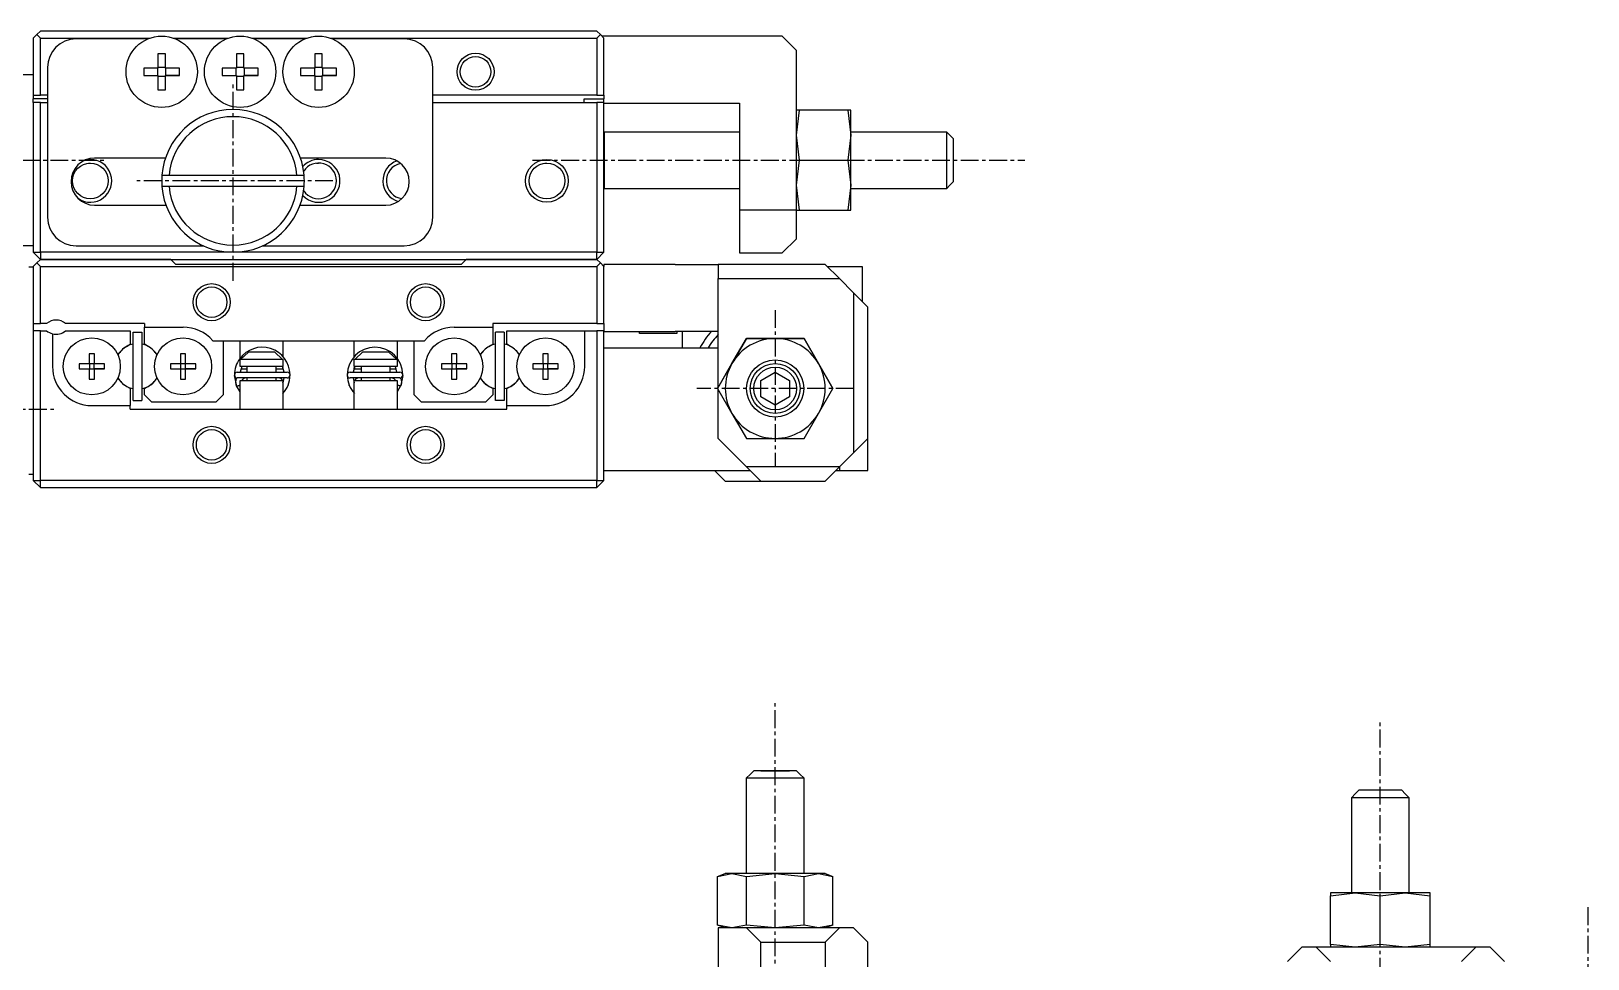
# Model space of a CAD drawing. Extents: x 10 to 385, y 10 to 217.
# Drawn here: x 265 to 374.1, y 151.8 to 216.8 of the extents above; entities that cross this region are included whole.
import ezdxf

# ---------------------------------------------------------------- set-up
doc = ezdxf.new("R2010")
doc.units = 0
doc.linetypes.add('CENTER', pattern=[2, 1.25, -0.25, 0.25, -0.25])
doc.layers.get('0').update_dxf_attribs({"linetype": 'CONTINUOUS'})
doc.layers.add('CENTER', color=1, linetype='CENTER')

msp = doc.modelspace()

# ---------------------------------------------------------------- linework, layer by layer
at = {"color": 7, "linetype": 'CONTINUOUS'}
for p, q in [((265.41, 216.59), (265.16, 216.34)), ((265.16, 216.34), (265.16, 212.34)), ((265.41, 216.59), (265.66, 216.84)), ((265.66, 216.34), (265.41, 216.59)), ((304.66, 216.84), (265.66, 216.84)), ((265.66, 216.34), (273.31, 216.34)), ((265.66, 212.34), (265.66, 216.34)), ((273.18, 216.29), (268.16, 216.29)), ((275.01, 216.34), (278.81, 216.34)), ((278.68, 216.29), (275.14, 216.29)), ((280.51, 216.34), (284.31, 216.34)), ((284.18, 216.29), (280.64, 216.29)), ((286.01, 216.34), (304.66, 216.34)), ((291.16, 216.29), (286.14, 216.29)), ((304.91, 216.59), (304.66, 216.84)), ((304.91, 216.59), (304.66, 216.34)), ((304.66, 216.34), (304.66, 212.34)), ((305.16, 216.34), (304.91, 216.59)), ((317.66, 216.49), (305.01, 216.49)), ((305.16, 212.34), (305.16, 216.34)), ((317.66, 216.49), (318.66, 215.49)), ((273.9, 215.25), (273.9, 214.25)), ((274.42, 215.25), (273.9, 215.25)), ((274.42, 214.25), (274.42, 215.25)), ((279.4, 215.25), (279.4, 214.25)), ((279.92, 215.25), (279.4, 215.25)), ((279.92, 214.25), (279.92, 215.25)), ((284.9, 215.25), (284.9, 214.25)), ((285.42, 215.25), (284.9, 215.25)), ((285.42, 214.25), (285.42, 215.25)), ((318.66, 209.79), (318.66, 215.49)), ((266.16, 214.29), (266.16, 203.79)), ((272.9, 214.25), (272.9, 213.73)), ((273.9, 214.25), (272.9, 214.25)), ((273.86, 214.25), (273.86, 213.73)), ((274.42, 214.29), (273.9, 214.29)), ((275.42, 214.25), (274.42, 214.25)), ((274.46, 213.73), (274.46, 214.25)), ((275.42, 213.73), (275.42, 214.25)), ((278.4, 214.25), (278.4, 213.73)), ((279.4, 214.25), (278.4, 214.25)), ((279.36, 214.25), (279.36, 213.73)), ((279.92, 214.29), (279.4, 214.29)), ((280.92, 214.25), (279.92, 214.25)), ((279.96, 213.73), (279.96, 214.25)), ((280.92, 213.73), (280.92, 214.25)), ((283.9, 214.25), (283.9, 213.73)), ((284.9, 214.25), (283.9, 214.25)), ((284.86, 214.25), (284.86, 213.73)), ((285.42, 214.29), (284.9, 214.29)), ((286.42, 214.25), (285.42, 214.25)), ((285.46, 213.73), (285.46, 214.25)), ((286.42, 213.73), (286.42, 214.25)), ((293.16, 203.79), (293.16, 214.29)), ((258.86, 213.79), (265.16, 213.79)), ((272.9, 213.73), (273.9, 213.73)), ((272.9, 213.73), (273.86, 213.73)), ((273.86, 213.73), (273.9, 213.73)), ((273.9, 213.73), (273.9, 212.73)), ((273.9, 213.69), (274.42, 213.69)), ((274.42, 213.73), (275.42, 213.73)), ((274.42, 212.73), (274.42, 213.73)), ((274.42, 213.73), (274.46, 213.73)), ((275.42, 213.73), (274.46, 213.73)), ((278.4, 213.73), (279.4, 213.73)), ((278.4, 213.73), (279.36, 213.73)), ((279.36, 213.73), (279.4, 213.73)), ((279.4, 213.73), (279.4, 212.73)), ((279.4, 213.69), (279.92, 213.69)), ((279.92, 213.73), (280.92, 213.73)), ((279.92, 212.73), (279.92, 213.73)), ((279.92, 213.73), (279.96, 213.73)), ((280.92, 213.73), (279.96, 213.73)), ((283.9, 213.73), (284.9, 213.73)), ((283.9, 213.73), (284.86, 213.73)), ((284.86, 213.73), (284.9, 213.73)), ((284.9, 213.73), (284.9, 212.73)), ((284.9, 213.69), (285.42, 213.69)), ((285.42, 213.73), (286.42, 213.73)), ((285.42, 212.73), (285.42, 213.73)), ((285.42, 213.73), (285.46, 213.73)), ((286.42, 213.73), (285.46, 213.73)), ((265.16, 212.34), (265.66, 212.34)), ((265.16, 212.34), (265.16, 212.09)), ((266.16, 212.09), (265.16, 212.09)), ((265.16, 211.84), (265.16, 212.09)), ((265.16, 211.84), (265.16, 201.34)), ((265.66, 211.84), (265.16, 211.84)), ((266.16, 212.34), (265.66, 212.34)), ((265.66, 211.84), (266.16, 211.84)), ((265.66, 201.34), (265.66, 211.84)), ((273.9, 212.73), (274.42, 212.73)), ((279.4, 212.73), (279.92, 212.73)), ((284.9, 212.73), (285.42, 212.73)), ((304.66, 212.34), (293.16, 212.34)), ((293.16, 211.84), (304.66, 211.84)), ((303.76, 212.09), (305.16, 212.09)), ((303.76, 211.84), (303.76, 212.09)), ((304.66, 212.34), (305.16, 212.34)), ((304.66, 211.84), (304.66, 201.34)), ((305.16, 211.84), (304.66, 211.84)), ((305.16, 212.34), (305.16, 212.09)), ((305.16, 211.84), (305.16, 212.09)), ((305.16, 201.34), (305.16, 211.84)), ((305.16, 211.79), (314.66, 211.79)), ((314.66, 211.79), (314.66, 204.29)), ((318.66, 209.54), (318.86, 211.29)), ((318.86, 211.29), (318.66, 211.29)), ((322.26, 211.29), (318.86, 211.29)), ((322.26, 211.29), (322.46, 209.54)), ((322.46, 211.29), (322.26, 211.29)), ((322.46, 209.54), (322.46, 211.29)), ((305.16, 209.79), (314.66, 209.79)), ((305.2, 205.79), (305.2, 209.79)), ((318.66, 205.79), (318.66, 209.79)), ((318.86, 207.79), (318.66, 209.54)), ((322.46, 209.54), (322.26, 207.79)), ((322.46, 209.79), (329.16, 209.79)), ((322.46, 206.04), (322.46, 209.54)), ((329.16, 209.79), (329.16, 207.79)), ((329.16, 209.79), (329.41, 209.54)), ((329.41, 209.54), (329.66, 209.29)), ((329.66, 207.79), (329.66, 209.29)), ((274.42, 207.94), (269.46, 207.94)), ((289.86, 207.94), (283.9, 207.94)), ((305.2, 207.79), (305.2, 208.33)), ((305.2, 205.79), (305.2, 207.79)), ((305.2, 205.79), (305.2, 207.79)), ((318.66, 206.04), (318.86, 207.79)), ((318.86, 207.79), (322.26, 207.79)), ((322.26, 207.79), (322.46, 206.04)), ((329.16, 207.79), (329.16, 205.79)), ((329.66, 206.29), (329.66, 207.79)), ((274.18, 206.74), (274.68, 206.74)), ((274.68, 206.74), (283.64, 206.74)), ((283.64, 206.74), (284.14, 206.74)), ((329.66, 206.29), (329.41, 206.04)), ((274.68, 205.94), (274.18, 205.94)), ((283.64, 205.94), (274.68, 205.94)), ((284.14, 205.94), (283.64, 205.94)), ((314.66, 205.79), (305.2, 205.79)), ((318.86, 204.29), (318.66, 206.04)), ((318.66, 204.29), (318.66, 205.79)), ((322.46, 206.04), (322.26, 204.29)), ((322.46, 204.29), (322.46, 206.04)), ((329.16, 205.79), (322.46, 205.79)), ((329.41, 206.04), (329.16, 205.79)), ((269.46, 204.64), (274.46, 204.64)), ((283.86, 204.64), (289.86, 204.64)), ((318.66, 204.29), (314.66, 204.29)), ((314.66, 204.29), (314.66, 201.29)), ((318.66, 204.29), (318.86, 204.29)), ((318.66, 202.29), (318.66, 204.29)), ((318.86, 204.29), (322.26, 204.29)), ((322.26, 204.29), (322.46, 204.29)), ((317.66, 201.29), (318.66, 202.29)), ((265.16, 201.79), (258.86, 201.79)), ((265.16, 201.34), (265.66, 200.84)), ((265.16, 201.34), (265.66, 201.34)), ((265.41, 200.59), (265.66, 200.84)), ((279.16, 201.34), (265.66, 201.34)), ((265.66, 201.34), (265.66, 200.84)), ((274.81, 200.84), (265.66, 200.84)), ((265.66, 200.84), (304.66, 200.84)), ((268.16, 201.79), (277.09, 201.79)), ((274.81, 200.84), (275.16, 200.49)), ((304.66, 201.34), (279.16, 201.34)), ((281.23, 201.79), (291.16, 201.79)), ((295.16, 200.49), (295.51, 200.84)), ((304.66, 200.84), (295.51, 200.84)), ((304.66, 201.34), (305.16, 201.34)), ((304.66, 200.84), (305.16, 201.34)), ((304.66, 200.84), (304.66, 201.34)), ((304.66, 200.84), (304.91, 200.59)), ((314.66, 201.29), (317.66, 201.29)), ((265.16, 200.29), (264.86, 200.29)), ((265.41, 200.59), (265.16, 200.34)), ((265.16, 200.34), (265.16, 196.34)), ((265.66, 200.34), (265.41, 200.59)), ((265.66, 200.34), (304.66, 200.34)), ((265.66, 196.34), (265.66, 200.34)), ((295.16, 200.49), (275.16, 200.49)), ((304.91, 200.59), (304.66, 200.34)), ((304.66, 200.34), (304.66, 196.34)), ((305.16, 200.34), (304.91, 200.59)), ((305.16, 200.49), (305.16, 200.34)), ((310.16, 200.49), (305.16, 200.49)), ((305.16, 196.34), (305.16, 200.34)), ((310.16, 200.49), (313.16, 200.49)), ((320.66, 200.49), (313.16, 200.49)), ((313.16, 200.49), (313.16, 199.49)), ((320.66, 200.49), (321.66, 199.49)), ((320.81, 200.34), (323.26, 200.34)), ((323.26, 200.34), (323.26, 197.89)), ((313.16, 191.86), (313.16, 199.49)), ((313.16, 199.49), (321.66, 199.49)), ((321.66, 199.49), (322.66, 198.49)), ((322.66, 198.49), (322.66, 187.29)), ((322.66, 198.49), (323.66, 197.49)), ((323.66, 188.29), (323.66, 197.49)), ((265.16, 196.34), (265.16, 195.84)), ((265.16, 196.34), (265.66, 196.34)), ((265.16, 195.84), (265.16, 185.34)), ((265.66, 195.84), (265.16, 195.84)), ((266.1, 196.34), (265.66, 196.34)), ((265.66, 195.84), (266.1, 195.84)), ((265.66, 185.34), (265.66, 195.84)), ((266.51, 195.62), (266.51, 193.34)), ((272.96, 196.34), (267.42, 196.34)), ((267.42, 195.84), (271.96, 195.84)), ((271.96, 195.84), (271.96, 194.89)), ((272.16, 190.94), (272.16, 195.74)), ((272.16, 195.74), (272.76, 195.74)), ((272.76, 195.74), (272.76, 190.94)), ((272.96, 196.34), (272.96, 196.09)), ((272.96, 196.09), (275.66, 196.09)), ((272.96, 194.89), (272.96, 196.09)), ((294.66, 196.09), (297.36, 196.09)), ((297.36, 196.34), (297.36, 196.09)), ((304.66, 196.34), (297.36, 196.34)), ((297.36, 196.09), (297.36, 194.89)), ((297.56, 190.94), (297.56, 195.74)), ((298.16, 195.74), (297.56, 195.74)), ((298.16, 195.74), (298.16, 190.94)), ((298.36, 194.89), (298.36, 195.84)), ((298.36, 195.84), (303.81, 195.84)), ((303.81, 195.84), (304.66, 195.84)), ((303.81, 193.34), (303.81, 195.84)), ((304.66, 196.34), (305.16, 196.34)), ((304.66, 195.84), (304.66, 185.34)), ((305.16, 195.84), (304.66, 195.84)), ((305.16, 196.34), (305.16, 195.84)), ((305.16, 194.64), (305.16, 195.84)), ((305.16, 195.79), (310.16, 195.79)), ((307.66, 195.64), (307.66, 195.79)), ((310.26, 195.64), (307.66, 195.64)), ((313.16, 195.79), (310.16, 195.79)), ((310.26, 195.79), (310.26, 195.64)), ((310.66, 194.64), (310.66, 195.79)), ((269.08, 194.22), (269.08, 193.52)), ((269.44, 194.22), (269.08, 194.22)), ((269.44, 193.52), (269.44, 194.22)), ((271.7, 194.74), (271.96, 194.89)), ((273.22, 194.74), (272.96, 194.89)), ((275.48, 194.22), (275.48, 193.52)), ((275.84, 194.22), (275.48, 194.22)), ((275.84, 193.52), (275.84, 194.22)), ((277.74, 195.14), (292.58, 195.14)), ((278.46, 195.14), (278.46, 191.34)), ((279.66, 193.92), (279.66, 195.14)), ((280.24, 194.34), (279.71, 193.84)), ((282.08, 194.34), (280.24, 194.34)), ((282.61, 193.84), (282.08, 194.34)), ((282.66, 195.14), (282.66, 194.03)), ((287.66, 194.03), (287.66, 195.14)), ((288.24, 194.34), (287.71, 193.84)), ((290.08, 194.34), (288.24, 194.34)), ((290.61, 193.84), (290.08, 194.34)), ((290.66, 195.14), (290.66, 193.92)), ((291.86, 191.34), (291.86, 195.14)), ((294.48, 194.22), (294.48, 193.52)), ((294.84, 194.22), (294.48, 194.22)), ((294.84, 193.52), (294.84, 194.22)), ((297.1, 194.74), (297.36, 194.89)), ((298.62, 194.74), (298.36, 194.89)), ((300.88, 194.22), (300.88, 193.52)), ((301.24, 194.22), (300.88, 194.22)), ((301.24, 193.52), (301.24, 194.22)), ((305.16, 186.04), (305.16, 194.64)), ((305.16, 194.64), (313.16, 194.64)), ((305.16, 186.04), (305.16, 194.64)), ((315.14, 195.29), (314.13, 193.54)), ((314.13, 193.54), (315.14, 195.29)), ((317.16, 195.29), (315.14, 195.29)), ((315.14, 195.29), (317.16, 195.29)), ((319.18, 195.29), (317.16, 195.29)), ((317.16, 195.29), (319.18, 195.29)), ((320.19, 193.54), (319.18, 195.29)), ((319.18, 195.29), (320.19, 193.54)), ((268.37, 193.52), (268.37, 193.16)), ((269.08, 193.52), (268.37, 193.52)), ((268.37, 193.16), (269.08, 193.16)), ((268.37, 193.16), (269.08, 193.16)), ((269.09, 193.51), (269.08, 193.52)), ((269.09, 193.17), (269.08, 193.16)), ((269.08, 193.16), (269.08, 192.45)), ((269.43, 193.51), (269.09, 193.51)), ((269.09, 193.51), (269.09, 193.17)), ((269.09, 193.17), (269.43, 193.17)), ((269.43, 193.51), (269.44, 193.52)), ((269.43, 193.17), (269.43, 193.51)), ((269.43, 193.17), (269.44, 193.16)), ((270.15, 193.52), (269.44, 193.52)), ((269.44, 193.16), (270.15, 193.16)), ((269.44, 192.45), (269.44, 193.16)), ((270.15, 193.16), (269.44, 193.16)), ((270.15, 193.16), (270.15, 193.52)), ((274.77, 193.52), (274.77, 193.16)), ((275.48, 193.52), (274.77, 193.52)), ((274.77, 193.16), (275.48, 193.16)), ((274.77, 193.16), (275.48, 193.16)), ((275.49, 193.51), (275.48, 193.52)), ((275.49, 193.17), (275.48, 193.16)), ((275.48, 193.16), (275.48, 192.45)), ((275.83, 193.51), (275.49, 193.51)), ((275.49, 193.51), (275.49, 193.17)), ((275.49, 193.17), (275.83, 193.17)), ((275.83, 193.51), (275.84, 193.52)), ((275.83, 193.17), (275.83, 193.51)), ((275.83, 193.17), (275.84, 193.16)), ((276.55, 193.52), (275.84, 193.52)), ((275.84, 193.16), (276.55, 193.16)), ((275.84, 192.45), (275.84, 193.16)), ((276.55, 193.16), (275.84, 193.16)), ((276.55, 193.16), (276.55, 193.52)), ((279.66, 193.84), (279.71, 193.84)), ((279.66, 193.34), (279.66, 193.84)), ((282.66, 193.34), (279.66, 193.34)), ((279.78, 193.34), (279.67, 192.93)), ((279.71, 193.84), (282.61, 193.84)), ((280.16, 193.14), (279.71, 193.14)), ((280.16, 192.93), (280.16, 193.34)), ((282.16, 193.34), (282.16, 192.93)), ((282.66, 193.14), (282.16, 193.14)), ((282.61, 193.84), (282.66, 193.84)), ((282.75, 192.93), (282.63, 193.34)), ((282.66, 193.84), (282.66, 193.34)), ((282.66, 193.27), (282.66, 193.27)), ((282.66, 193.27), (282.66, 193.14)), ((287.69, 193.34), (287.58, 192.93)), ((287.66, 194.03), (287.66, 194.03)), ((287.66, 193.84), (287.71, 193.84)), ((287.66, 193.34), (287.66, 193.84)), ((290.66, 193.34), (287.66, 193.34)), ((287.66, 193.14), (287.66, 193.27)), ((288.16, 193.14), (287.66, 193.14)), ((287.71, 193.84), (290.61, 193.84)), ((288.16, 192.93), (288.16, 193.34)), ((290.16, 193.34), (290.16, 192.93)), ((290.61, 193.14), (290.16, 193.14)), ((290.65, 192.93), (290.54, 193.34)), ((290.61, 193.84), (290.66, 193.84)), ((290.66, 193.92), (290.66, 193.92)), ((290.66, 193.84), (290.66, 193.34)), ((293.77, 193.52), (293.77, 193.16)), ((294.48, 193.52), (293.77, 193.52)), ((293.77, 193.16), (294.48, 193.16)), ((293.77, 193.16), (294.48, 193.16)), ((294.49, 193.51), (294.48, 193.52)), ((294.49, 193.17), (294.48, 193.16)), ((294.48, 193.16), (294.48, 192.45)), ((294.83, 193.51), (294.49, 193.51)), ((294.49, 193.51), (294.49, 193.17)), ((294.49, 193.17), (294.83, 193.17)), ((294.83, 193.51), (294.84, 193.52)), ((294.83, 193.17), (294.83, 193.51)), ((294.83, 193.17), (294.84, 193.16)), ((295.55, 193.52), (294.84, 193.52)), ((294.84, 193.16), (295.55, 193.16)), ((294.84, 192.45), (294.84, 193.16)), ((295.55, 193.16), (294.84, 193.16)), ((295.55, 193.16), (295.55, 193.52)), ((300.17, 193.52), (300.17, 193.16)), ((300.88, 193.52), (300.17, 193.52)), ((300.17, 193.16), (300.88, 193.16)), ((300.17, 193.16), (300.88, 193.16)), ((300.89, 193.51), (300.88, 193.52)), ((300.89, 193.17), (300.88, 193.16)), ((300.88, 193.16), (300.88, 192.45)), ((301.23, 193.51), (300.89, 193.51)), ((300.89, 193.51), (300.89, 193.17)), ((300.89, 193.17), (301.23, 193.17)), ((301.23, 193.51), (301.24, 193.52)), ((301.23, 193.17), (301.23, 193.51)), ((301.23, 193.17), (301.24, 193.16)), ((301.95, 193.52), (301.24, 193.52)), ((301.24, 193.16), (301.95, 193.16)), ((301.24, 192.45), (301.24, 193.16)), ((301.95, 193.16), (301.24, 193.16)), ((301.95, 193.16), (301.95, 193.52)), ((314.13, 193.54), (313.12, 191.79)), ((313.16, 191.86), (314.13, 193.54)), ((321.2, 191.79), (320.19, 193.54)), ((320.19, 193.54), (321.2, 191.79)), ((269.08, 192.45), (269.44, 192.45)), ((275.48, 192.45), (275.84, 192.45)), ((279.42, 191.96), (279.26, 192.71)), ((279.36, 192.3), (279.37, 192.34)), ((279.36, 192.27), (279.36, 192.3)), ((279.36, 192.23), (279.36, 192.27)), ((279.36, 192.2), (279.36, 192.23)), ((279.36, 192.16), (279.36, 192.2)), ((279.37, 192.13), (279.36, 192.16)), ((279.37, 192.37), (279.38, 192.4)), ((279.37, 192.34), (279.37, 192.37)), ((279.37, 192.1), (279.37, 192.13)), ((279.38, 192.06), (279.37, 192.1)), ((279.38, 192.4), (279.39, 192.44)), ((279.39, 192.03), (279.38, 192.06)), ((279.39, 192.44), (279.4, 192.47)), ((279.4, 192.47), (279.41, 192.5)), ((279.41, 192.5), (279.43, 192.53)), ((279.46, 192.93), (282.96, 192.93)), ((282.96, 192.53), (279.46, 192.53)), ((279.63, 192.03), (279.65, 192.04)), ((279.65, 192.04), (279.66, 192.04)), ((279.66, 192.34), (282.66, 192.34)), ((279.66, 190.34), (279.66, 192.34)), ((279.79, 192.36), (279.78, 192.35)), ((279.78, 192.35), (279.78, 192.34)), ((279.8, 192.39), (279.79, 192.37)), ((279.79, 192.37), (279.79, 192.36)), ((279.81, 192.4), (279.8, 192.39)), ((279.82, 192.41), (279.81, 192.4)), ((279.83, 192.42), (279.82, 192.41)), ((279.84, 192.43), (279.83, 192.42)), ((279.85, 192.44), (279.84, 192.43)), ((279.86, 192.45), (279.85, 192.44)), ((279.87, 192.46), (279.86, 192.45)), ((279.88, 192.47), (279.87, 192.46)), ((279.89, 192.48), (279.88, 192.47)), ((279.9, 192.49), (279.89, 192.48)), ((279.92, 192.5), (279.9, 192.49)), ((279.93, 192.5), (279.92, 192.5)), ((279.94, 192.51), (279.93, 192.5)), ((279.96, 192.51), (279.94, 192.51)), ((279.97, 192.52), (279.96, 192.51)), ((279.99, 192.52), (279.97, 192.52)), ((280, 192.53), (279.99, 192.52)), ((280.01, 192.53), (280, 192.53)), ((280.03, 192.53), (280.01, 192.53)), ((280.04, 192.53), (280.03, 192.53)), ((280.06, 192.53), (280.04, 192.53)), ((280.16, 192.34), (280.16, 192.53)), ((282.16, 192.53), (282.16, 192.34)), ((282.38, 192.53), (282.36, 192.53)), ((282.36, 192.53), (282.36, 192.53)), ((282.39, 192.53), (282.38, 192.53)), ((282.41, 192.53), (282.39, 192.53)), ((282.42, 192.52), (282.41, 192.53)), ((282.43, 192.52), (282.42, 192.52)), ((282.45, 192.52), (282.43, 192.52)), ((282.46, 192.51), (282.45, 192.52)), ((282.48, 192.51), (282.46, 192.51)), ((282.49, 192.5), (282.48, 192.51)), ((282.5, 192.49), (282.49, 192.5)), ((282.52, 192.49), (282.5, 192.49)), ((282.53, 192.48), (282.52, 192.49)), ((282.54, 192.47), (282.53, 192.48)), ((282.55, 192.46), (282.54, 192.47)), ((282.56, 192.45), (282.55, 192.46)), ((282.57, 192.44), (282.56, 192.45)), ((282.58, 192.43), (282.57, 192.44)), ((282.59, 192.42), (282.58, 192.43)), ((282.6, 192.41), (282.59, 192.42)), ((282.61, 192.39), (282.6, 192.41)), ((282.62, 192.38), (282.61, 192.39)), ((282.62, 192.37), (282.62, 192.38)), ((282.63, 192.35), (282.62, 192.37)), ((282.64, 192.34), (282.63, 192.35)), ((282.64, 192.34), (282.64, 192.34)), ((282.66, 192.34), (282.66, 190.34)), ((282.66, 192.19), (282.7, 192.3)), ((282.7, 192.3), (282.75, 192.53)), ((287.36, 192.93), (290.86, 192.93)), ((290.86, 192.53), (287.36, 192.53)), ((287.58, 192.53), (287.62, 192.3)), ((287.62, 192.3), (287.66, 192.19)), ((287.66, 192.34), (290.66, 192.34)), ((287.66, 190.34), (287.66, 192.34)), ((287.69, 192.35), (287.68, 192.34)), ((287.7, 192.37), (287.69, 192.36)), ((287.69, 192.36), (287.69, 192.35)), ((287.71, 192.39), (287.7, 192.37)), ((287.72, 192.41), (287.71, 192.4)), ((287.71, 192.4), (287.71, 192.39)), ((287.73, 192.42), (287.72, 192.41)), ((287.74, 192.43), (287.73, 192.42)), ((287.75, 192.44), (287.74, 192.43)), ((287.76, 192.45), (287.75, 192.44)), ((287.77, 192.46), (287.76, 192.45)), ((287.79, 192.47), (287.77, 192.46)), ((287.8, 192.48), (287.79, 192.47)), ((287.81, 192.49), (287.8, 192.48)), ((287.82, 192.5), (287.81, 192.49)), ((287.84, 192.5), (287.82, 192.5)), ((287.85, 192.51), (287.84, 192.5)), ((287.86, 192.51), (287.85, 192.51)), ((287.88, 192.52), (287.86, 192.51)), ((287.89, 192.52), (287.88, 192.52)), ((287.91, 192.53), (287.89, 192.52)), ((287.92, 192.53), (287.91, 192.53)), ((287.94, 192.53), (287.92, 192.53)), ((287.95, 192.53), (287.94, 192.53)), ((287.96, 192.53), (287.95, 192.53)), ((288.16, 192.34), (288.16, 192.53)), ((290.16, 192.53), (290.16, 192.34)), ((290.27, 192.53), (290.26, 192.53)), ((290.28, 192.53), (290.27, 192.53)), ((290.3, 192.53), (290.28, 192.53)), ((290.31, 192.53), (290.3, 192.53)), ((290.33, 192.52), (290.31, 192.53)), ((290.34, 192.52), (290.33, 192.52)), ((290.35, 192.52), (290.34, 192.52)), ((290.37, 192.51), (290.35, 192.52)), ((290.38, 192.51), (290.37, 192.51)), ((290.4, 192.5), (290.38, 192.51)), ((290.41, 192.49), (290.4, 192.5)), ((290.42, 192.49), (290.41, 192.49)), ((290.43, 192.48), (290.42, 192.49)), ((290.45, 192.47), (290.43, 192.48)), ((290.46, 192.46), (290.45, 192.47)), ((290.47, 192.45), (290.46, 192.46)), ((290.48, 192.44), (290.47, 192.45)), ((290.49, 192.43), (290.48, 192.44)), ((290.5, 192.42), (290.49, 192.43)), ((290.51, 192.41), (290.5, 192.42)), ((290.52, 192.39), (290.51, 192.41)), ((290.52, 192.38), (290.52, 192.39)), ((290.53, 192.37), (290.52, 192.38)), ((290.54, 192.35), (290.53, 192.37)), ((290.54, 192.34), (290.54, 192.35)), ((290.54, 192.34), (290.54, 192.34)), ((290.66, 192.34), (290.66, 190.34)), ((290.67, 192.04), (290.66, 192.04)), ((290.69, 192.03), (290.67, 192.04)), ((290.9, 192.53), (290.9, 192.52)), ((290.9, 192.52), (290.91, 192.49)), ((290.91, 192.49), (290.93, 192.46)), ((291.06, 192.71), (290.93, 192.02)), ((290.93, 192.46), (290.94, 192.42)), ((290.94, 192.05), (290.93, 192.02)), ((290.94, 192.42), (290.95, 192.39)), ((290.95, 192.08), (290.94, 192.05)), ((290.95, 192.39), (290.95, 192.36)), ((290.95, 192.36), (290.96, 192.32)), ((290.96, 192.15), (290.95, 192.12)), ((290.95, 192.12), (290.95, 192.08)), ((290.96, 192.32), (290.96, 192.29)), ((290.96, 192.29), (290.96, 192.25)), ((290.96, 192.25), (290.96, 192.22)), ((290.96, 192.22), (290.96, 192.19)), ((290.96, 192.19), (290.96, 192.15)), ((294.48, 192.45), (294.84, 192.45)), ((300.88, 192.45), (301.24, 192.45)), ((316.16, 192.36), (317.16, 192.94)), ((316.16, 191.21), (316.16, 192.36)), ((317.16, 192.94), (318.16, 192.36)), ((318.16, 192.36), (318.16, 191.21)), ((271.96, 191.79), (271.7, 191.94)), ((271.96, 191.79), (271.96, 190.59)), ((272.96, 191.79), (273.22, 191.94)), ((272.96, 191.34), (272.96, 191.79)), ((273.46, 190.84), (272.96, 191.34)), ((278.46, 191.34), (277.96, 190.84)), ((279.4, 192), (279.39, 192.03)), ((279.41, 191.97), (279.4, 192)), ((279.41, 191.97), (279.41, 191.97)), ((279.41, 191.97), (279.42, 191.96)), ((279.66, 191.55), (279.41, 191.97)), ((279.42, 191.96), (279.66, 192.03)), ((279.42, 191.96), (279.42, 191.96)), ((279.42, 191.96), (279.42, 191.96)), ((279.42, 191.96), (279.43, 191.96)), ((279.43, 191.96), (279.43, 191.96)), ((279.43, 191.96), (279.44, 191.96)), ((279.44, 191.96), (279.45, 191.97)), ((279.45, 191.97), (279.46, 191.97)), ((279.46, 191.97), (279.47, 191.97)), ((279.47, 191.97), (279.48, 191.97)), ((279.48, 191.97), (279.49, 191.98)), ((279.49, 191.98), (279.5, 191.98)), ((279.5, 191.98), (279.52, 191.98)), ((279.52, 191.98), (279.53, 191.99)), ((279.53, 191.99), (279.54, 191.99)), ((279.54, 191.99), (279.56, 192)), ((279.56, 192), (279.57, 192)), ((279.57, 192), (279.59, 192.01)), ((279.59, 192.01), (279.6, 192.02)), ((279.6, 192.02), (279.62, 192.02)), ((279.62, 192.02), (279.63, 192.03)), ((283.02, 192.02), (283, 191.97)), ((283, 191.97), (283, 191.97)), ((283, 191.97), (283, 191.97)), ((283, 191.97), (283, 191.97)), ((283, 191.97), (283, 191.97)), ((283.02, 192.03), (283.02, 192.03)), ((283.02, 192.03), (283.02, 192.02)), ((283.02, 192.02), (283.02, 192.02)), ((283.02, 192.02), (283.02, 192.02)), ((283.02, 192.02), (283.02, 192.02)), ((287.3, 192.02), (287.3, 192.03)), ((287.3, 192.03), (287.3, 192.03)), ((287.3, 192.03), (287.3, 192.03)), ((287.3, 192.03), (287.3, 192.03)), ((287.3, 192.01), (287.3, 192.02)), ((287.3, 192.02), (287.3, 192.02)), ((287.3, 192.02), (287.3, 192.02)), ((287.3, 192.02), (287.3, 192.02)), ((287.3, 192.02), (287.3, 192.02)), ((287.3, 192.02), (287.3, 192.02)), ((287.32, 191.97), (287.3, 192.01)), ((287.32, 191.97), (287.32, 191.97)), ((287.32, 191.97), (287.32, 191.97)), ((287.32, 191.97), (287.32, 191.97)), ((290.9, 191.96), (290.66, 192.03)), ((290.91, 191.97), (290.66, 191.55)), ((290.7, 192.02), (290.69, 192.03)), ((290.72, 192.02), (290.7, 192.02)), ((290.73, 192.01), (290.72, 192.02)), ((290.75, 192), (290.73, 192.01)), ((290.76, 192), (290.75, 192)), ((290.78, 191.99), (290.76, 192)), ((290.79, 191.99), (290.78, 191.99)), ((290.8, 191.98), (290.79, 191.99)), ((290.82, 191.98), (290.8, 191.98)), ((290.83, 191.98), (290.82, 191.98)), ((290.84, 191.97), (290.83, 191.98)), ((290.85, 191.97), (290.84, 191.97)), ((290.86, 191.97), (290.85, 191.97)), ((290.87, 191.97), (290.86, 191.97)), ((290.88, 191.96), (290.87, 191.97)), ((290.89, 191.96), (290.88, 191.96)), ((290.9, 191.96), (290.89, 191.96)), ((290.89, 191.96), (290.89, 191.96)), ((290.91, 191.96), (290.9, 191.96)), ((290.9, 191.96), (290.9, 191.96)), ((290.92, 191.98), (290.91, 191.97)), ((290.91, 191.97), (290.91, 191.97)), ((290.91, 191.97), (290.91, 191.96)), ((290.93, 192.02), (290.92, 191.98)), ((292.36, 190.84), (291.86, 191.34)), ((297.36, 191.34), (296.86, 190.84)), ((297.36, 191.79), (297.1, 191.94)), ((297.36, 191.79), (297.36, 191.34)), ((298.36, 191.79), (298.62, 191.94)), ((298.36, 190.59), (298.36, 191.79)), ((313.12, 191.79), (313.16, 191.86)), ((313.12, 191.79), (314.13, 190.04)), ((313.16, 188.29), (313.16, 191.72)), ((317.16, 190.63), (316.16, 191.21)), ((317.16, 190.63), (316.16, 191.21)), ((318.16, 191.21), (317.16, 190.63)), ((318.16, 191.21), (317.16, 190.63)), ((320.19, 190.04), (321.2, 191.79)), ((269.26, 190.59), (271.96, 190.59)), ((271.96, 190.34), (271.96, 190.59)), ((271.96, 190.34), (298.36, 190.34)), ((272.16, 190.94), (272.76, 190.94)), ((277.96, 190.84), (273.46, 190.84)), ((296.86, 190.84), (292.36, 190.84)), ((298.16, 190.94), (297.56, 190.94)), ((298.36, 190.59), (301.06, 190.59)), ((298.36, 190.34), (298.36, 190.59)), ((314.13, 190.04), (315.14, 188.29)), ((319.18, 188.29), (320.19, 190.04)), ((315.16, 186.29), (313.16, 188.29)), ((315.14, 188.29), (317.16, 188.29)), ((317.16, 188.29), (319.18, 188.29)), ((323.66, 188.29), (322.66, 187.29)), ((323.66, 186.04), (323.66, 188.29)), ((322.66, 187.29), (321.66, 186.29)), ((264.86, 185.79), (265.16, 185.79)), ((305.16, 186.04), (315.41, 186.04)), ((305.16, 185.34), (305.16, 186.04)), ((313.66, 185.29), (312.91, 186.04)), ((321.66, 186.29), (315.16, 186.29)), ((316.16, 185.29), (315.16, 186.29)), ((321.66, 186.29), (320.66, 185.29)), ((321.41, 186.04), (321.66, 186.04)), ((321.66, 186.29), (321.66, 186.04)), ((321.66, 186.04), (323.66, 186.04)), ((265.16, 185.34), (265.66, 185.34)), ((265.66, 184.84), (265.16, 185.34)), ((304.66, 185.34), (265.66, 185.34)), ((265.66, 184.84), (265.66, 185.34)), ((265.66, 184.84), (304.66, 184.84)), ((304.66, 184.84), (304.66, 185.34)), ((304.66, 184.84), (305.16, 185.34)), ((304.66, 185.34), (305.16, 185.34)), ((313.66, 185.29), (316.16, 185.29)), ((316.16, 185.29), (320.66, 185.29)), ((315.41, 164.74), (315.66, 164.99)), ((318.66, 164.99), (315.66, 164.99)), ((318.66, 164.99), (315.66, 164.99)), ((317.16, 164.99), (316.16, 164.99)), ((316.16, 164.99), (317.16, 164.99)), ((317.16, 164.99), (318.16, 164.99)), ((318.16, 164.99), (317.16, 164.99)), ((318.66, 164.99), (318.91, 164.74)), ((315.16, 164.49), (315.41, 164.74)), ((315.16, 164.49), (319.16, 164.49)), ((315.16, 157.79), (315.16, 164.49)), ((318.91, 164.74), (319.16, 164.49)), ((319.16, 164.49), (319.16, 157.79)), ((357.57, 163.13), (357.82, 163.38)), ((357.57, 163.13), (361.57, 163.13)), ((357.57, 156.43), (357.57, 163.13)), ((357.82, 163.38), (358.07, 163.63)), ((361.07, 163.63), (358.07, 163.63)), ((361.07, 163.63), (361.32, 163.38)), ((361.32, 163.38), (361.57, 163.13)), ((361.57, 163.13), (361.57, 156.43)), ((313.12, 157.59), (314.13, 157.79)), ((313.12, 157.59), (313.66, 157.79)), ((313.12, 154.18), (313.12, 157.59)), ((314.13, 157.79), (313.66, 157.79)), ((317.16, 157.79), (314.13, 157.79)), ((314.13, 157.79), (315.14, 157.59)), ((315.14, 157.59), (317.16, 157.79)), ((315.14, 154.18), (315.14, 157.59)), ((320.19, 157.79), (317.16, 157.79)), ((317.16, 157.79), (319.18, 157.59)), ((319.18, 157.59), (320.19, 157.79)), ((319.18, 154.18), (319.18, 157.59)), ((320.19, 157.79), (321.2, 157.59)), ((320.66, 157.79), (320.19, 157.79)), ((320.66, 157.79), (321.2, 157.59)), ((321.2, 154.18), (321.2, 157.59)), ((356.07, 156.24), (357.82, 156.43)), ((356.07, 156.43), (356.07, 156.24)), ((357.82, 156.43), (356.07, 156.43)), ((356.07, 152.83), (356.07, 156.24)), ((357.82, 156.43), (359.57, 156.24)), ((361.32, 156.43), (357.82, 156.43)), ((359.57, 156.24), (361.32, 156.43)), ((359.57, 152.83), (359.57, 156.24)), ((361.32, 156.43), (363.07, 156.24)), ((363.07, 156.43), (361.32, 156.43)), ((363.07, 156.24), (363.07, 156.43)), ((363.07, 152.83), (363.07, 156.24)), ((314.13, 153.99), (313.12, 154.18)), ((313.66, 153.99), (313.12, 154.18)), ((315.16, 153.99), (313.16, 153.99)), ((313.16, 153.99), (313.16, 149.99)), ((315.14, 154.18), (314.13, 153.99)), ((317.16, 153.99), (315.14, 154.18)), ((316.16, 152.99), (315.16, 153.99)), ((319.16, 153.99), (315.16, 153.99)), ((319.18, 154.18), (317.16, 153.99)), ((321.66, 153.99), (319.16, 153.99)), ((320.19, 153.99), (319.18, 154.18)), ((321.2, 154.18), (320.19, 153.99)), ((321.2, 154.18), (320.66, 153.99)), ((321.66, 153.99), (320.66, 152.99)), ((322.66, 153.99), (321.66, 153.99)), ((323.66, 152.99), (322.66, 153.99)), ((316.16, 149.99), (316.16, 152.99)), ((316.16, 152.99), (320.66, 152.99)), ((320.66, 152.99), (320.66, 149.99)), ((323.66, 149.99), (323.66, 152.99)), ((357.82, 152.63), (356.07, 152.83)), ((356.07, 152.83), (356.07, 152.63)), ((359.57, 152.83), (357.82, 152.63)), ((361.32, 152.63), (359.57, 152.83)), ((363.07, 152.83), (361.32, 152.63)), ((363.07, 152.63), (363.07, 152.83)), ((354.07, 152.63), (353.07, 151.63)), ((355.07, 152.63), (354.07, 152.63)), ((356.07, 151.63), (355.07, 152.63)), ((356.07, 152.63), (355.07, 152.63)), ((357.57, 152.63), (356.07, 152.63)), ((361.57, 152.63), (357.57, 152.63)), ((366.27, 152.63), (361.57, 152.63)), ((366.27, 152.63), (365.27, 151.63)), ((367.27, 152.63), (366.27, 152.63)), ((368.27, 151.63), (367.27, 152.63))]:
    msp.add_line(p, q, dxfattribs=at)
at = {"color": 3, "linetype": 'CONTINUOUS'}
for p, q in [((269.02, 207.58), (269.16, 207.59)), ((285.02, 207.58), (285.16, 207.59)), ((301.02, 207.58), (301.16, 207.59))]:
    msp.add_line(p, q, dxfattribs=at)
at = {"color": 7, "linetype": 'CONTINUOUS'}
for centre, radius in [((274.16, 213.99), 2.5), ((279.66, 213.99), 2.5), ((285.16, 213.99), 2.5), ((296.16, 213.99), 1.07), ((269.16, 206.34), 1.25), ((301.16, 206.34), 1.25), ((277.66, 197.84), 1.07), ((292.66, 197.84), 1.07), ((269.26, 193.34), 2), ((275.66, 193.34), 2), ((294.66, 193.34), 2), ((301.06, 193.34), 2), ((317.16, 191.79), 2), ((317.16, 191.79), 1.5), ((277.66, 187.84), 1.07), ((292.66, 187.84), 1.07)]:
    msp.add_circle(centre, radius, dxfattribs=at)
at = {"color": 3, "linetype": 'CONTINUOUS'}
for centre, radius in [((296.16, 213.99), 1.3), ((301.16, 206.34), 1.5), ((277.66, 197.84), 1.3), ((292.66, 197.84), 1.3), ((317.16, 191.79), 1.75), ((277.66, 187.84), 1.3), ((292.66, 187.84), 1.3)]:
    msp.add_circle(centre, radius, dxfattribs=at)
at = {"color": 7, "linetype": 'CONTINUOUS'}
for centre, radius, start, end in [((268.16, 214.29), 2, 90, 180), ((291.16, 214.29), 2, 0, 90), ((279.16, 206.34), 5, 4.5886, 175.4114), ((279.16, 206.34), 4.5, 5.0997, 174.9003), ((269.46, 206.29), 1.65, 90, 270), ((285.16, 206.34), 1.25, 0, 146.8771), ((289.86, 206.29), 1.65, 270, 90), ((291.16, 206.34), 1.25, 101.6258, 262.7794), ((279.16, 206.34), 5, 175.4114, 184.5886), ((285.16, 206.34), 1.25, 214.0698, 0), ((279.16, 206.34), 5, 355.4114, 4.5886), ((279.16, 206.34), 5, 184.5886, 355.4114), ((279.16, 206.34), 4.5, 185.0997, 354.9003), ((308.66, 207.79), 4, 208.955, 210), ((268.16, 203.79), 2, 180, 270), ((291.16, 203.79), 2, 270, 0), ((266.76, 195.59), 1, 48.5904, 131.4096), ((266.76, 196.59), 1, 228.5904, 255.5225), ((266.76, 196.59), 1, 255.5225, 311.4096), ((275.66, 193.34), 2.75, 40.8852, 90), ((294.66, 193.34), 2.75, 90, 139.1148), ((317.16, 191.79), 6, 138.1897, 151.6407), ((317.16, 191.79), 5.5, 136.6582, 148.7896), ((272.58, 193.22), 1.75, 120, 148.1185), ((272.46, 193.34), 1.59, 134.9998, 149.5668), ((272.46, 193.34), 1.59, 100.8931, 134.9998), ((272.46, 193.34), 1.59, 44.9998, 79.107), ((272.35, 193.22), 1.75, 31.8815, 60), ((272.46, 193.34), 1.59, 30.4333, 44.9998), ((281.21, 192.73), 1.95, 0.8475, 144.226), ((289.11, 192.73), 1.95, 0.8025, 179.2559), ((297.98, 193.22), 1.75, 120, 148.1185), ((297.86, 193.34), 1.59, 135.0002, 149.5667), ((297.86, 193.34), 1.59, 100.893, 135.0002), ((297.86, 193.34), 1.59, 45.0002, 79.1069), ((297.75, 193.22), 1.75, 31.8815, 60), ((297.86, 193.34), 1.59, 30.4332, 45.0002), ((317.16, 191.79), 3.5, 90, 150), ((317.16, 191.79), 3.5, 30, 90), ((269.26, 193.34), 2.75, 180, 270), ((281.22, 192.73), 1.96, 144.3154, 179.1383), ((301.06, 193.34), 2.75, 270, 0), ((317.16, 191.79), 3.5, 150, 210), ((317.16, 191.79), 3.5, 330, 30), ((272.58, 193.45), 1.75, 211.8815, 240), ((272.46, 193.34), 1.59, 210.4332, 225.0002), ((272.46, 193.34), 1.59, 225.0002, 259.1069), ((272.46, 193.34), 1.59, 280.893, 315.0002), ((272.35, 193.45), 1.75, 300, 328.1185), ((272.46, 193.34), 1.59, 315.0002, 329.5667), ((279.46, 192.73), 0.2, 90, 270), ((281.2, 192.73), 1.95, 318.2622, 359.1918), ((282.96, 192.73), 0.2, 270, 90), ((287.36, 192.73), 0.2, 90, 270), ((289.12, 192.73), 1.95, 180.8374, 221.7355), ((290.86, 192.73), 0.2, 270, 90), ((297.98, 193.45), 1.75, 211.8815, 240), ((297.86, 193.34), 1.59, 210.4333, 224.9998), ((297.86, 193.34), 1.59, 224.9998, 259.107), ((297.86, 193.34), 1.59, 280.8931, 314.9998), ((297.75, 193.45), 1.75, 300, 328.1185), ((297.86, 193.34), 1.59, 314.9998, 329.5668), ((317.16, 191.79), 3.5, 210, 270), ((317.16, 191.79), 3.5, 270, 330)]:
    msp.add_arc(centre, radius, start, end, dxfattribs=at)
at = {"color": 3, "linetype": 'CONTINUOUS'}
for centre, start, end in [((269.16, 206.34), 235.9253, 90), ((269.16, 206.34), 90, 104.9548), ((285.16, 206.34), 90, 138.1897), ((285.16, 206.34), 222.5988, 90), ((291.16, 206.34), 109.6619, 253.9872)]:
    msp.add_arc(centre, 1.5, start, end, dxfattribs=at)
at = {"layer": 'CENTER', "color": 1, "linetype": 'CENTER'}
for p, q in [((279.16, 199.34), (279.16, 213.34)), ((236.36, 207.79), (270.16, 207.79)), ((300.16, 207.79), (334.66, 207.79)), ((286.16, 206.34), (272.16, 206.34)), ((317.16, 197.29), (317.16, 186.29)), ((322.66, 191.79), (311.66, 191.79)), ((248.86, 190.34), (266.86, 190.34)), ((317.16, 137.99), (317.16, 169.99)), ((359.57, 136.63), (359.57, 168.63)), ((374.12, 155.43), (374.12, 137.43))]:
    msp.add_line(p, q, dxfattribs=at)

doc.saveas('drawing.dxf')
